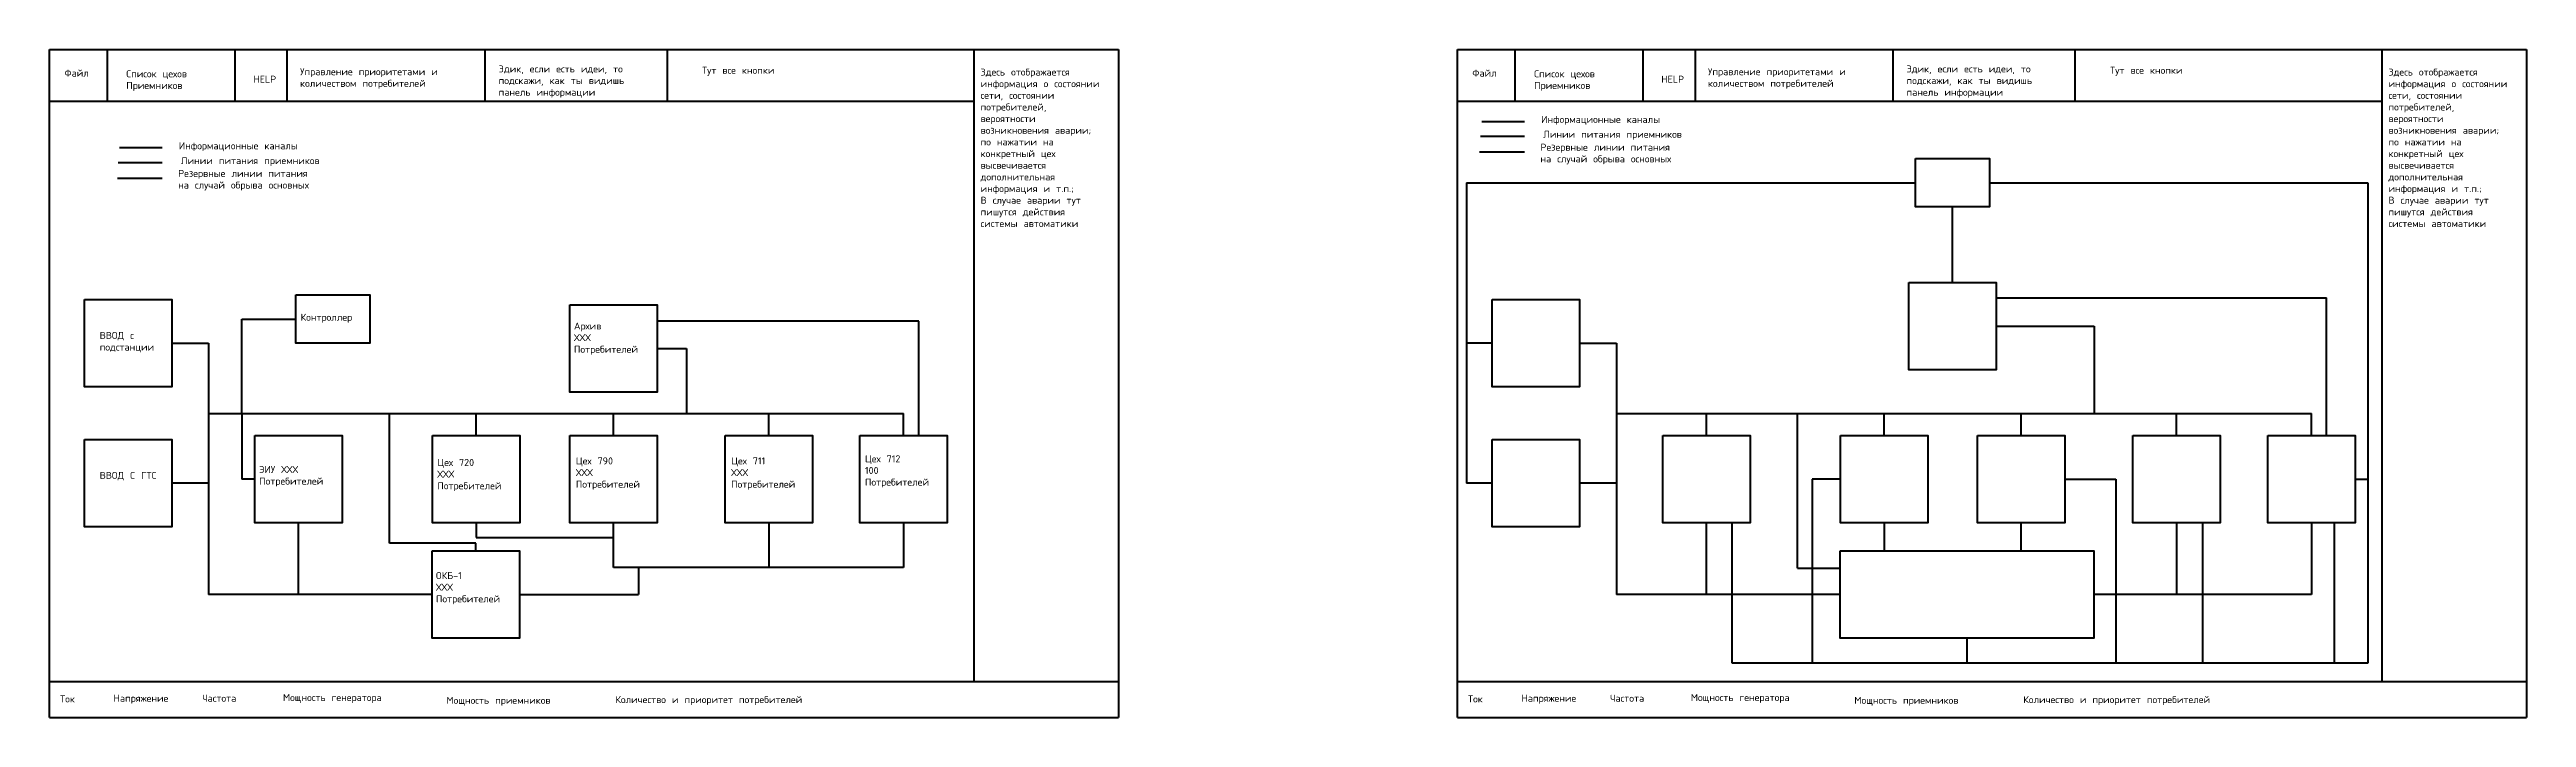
# Model space of a CAD drawing. Header units: inches. Extents: x -12 to 130, y 12 to 50.
import ezdxf

# ---------------------------------------------------------------- set-up
doc = ezdxf.new("R2010")
doc.units = ezdxf.units.IN
doc.header["$MEASUREMENT"] = 0
doc.linetypes.add('CENTER', pattern=[2, 1.25, -0.25, 0.25, -0.25])
doc.layers.add('AM_4', color=3, linetype='Continuous', lineweight=15)
doc.layers.add('AM_7', color=4, linetype='CENTER', lineweight=15)
doc.styles.add('USER1', font='TXT.SHX')

msp = doc.modelspace()

# ---------------------------------------------------------------- linework, layer by layer
at = {"lineweight": 100}
for p, q in [((-12.01, 11.62), (-12.01, 49.84)), ((-12.01, 49.84), (49.19, 49.84)), ((-8.72, 49.84), (-8.72, 46.88)), ((-1.4, 49.84), (-1.4, 46.88)), ((1.58, 49.84), (1.58, 46.88)), ((12.91, 49.84), (12.91, 46.88)), ((23.34, 49.84), (23.34, 46.88)), ((40.91, 49.84), (40.91, 13.67)), ((49.19, 49.84), (49.19, 11.62)), ((68.59, 11.62), (68.59, 49.84)), ((68.59, 49.84), (129.79, 49.84)), ((71.88, 49.84), (71.88, 46.88)), ((79.2, 49.84), (79.2, 46.88)), ((82.19, 49.84), (82.19, 46.88)), ((93.52, 49.84), (93.52, 46.88)), ((103.94, 49.84), (103.94, 46.88)), ((121.51, 49.84), (121.51, 13.67)), ((129.79, 49.84), (129.79, 11.62)), ((-12.01, 46.88), (40.91, 46.88)), ((68.59, 46.88), (121.51, 46.88)), ((-12.01, 13.67), (49.19, 13.67)), ((68.59, 13.67), (129.79, 13.67)), ((-12.01, 11.62), (49.19, 11.62)), ((68.59, 11.62), (129.79, 11.62))]:
    msp.add_line(p, q, dxfattribs=at)
at = {"color": 1, "lineweight": 100}
for p, q in [((69.86, 43.98), (72.43, 43.98)), ((-8.13, 42.47), (-5.56, 42.47)), ((99.43, 35.64), (118.35, 35.64)), ((118.35, 27.75), (118.35, 35.64)), ((37.75, 34.3), (22.77, 34.3)), ((37.75, 27.75), (37.75, 34.3)), ((-2.91, 25.02), (-2.91, 18.66)), ((77.69, 25.02), (77.69, 18.66)), ((2.25, 18.66), (2.25, 22.75)), ((12.42, 22.75), (12.42, 21.91)), ((20.27, 20.21), (20.27, 22.75)), ((29.16, 22.75), (29.16, 20.21)), ((36.88, 22.75), (36.88, 20.21)), ((82.85, 18.66), (82.85, 22.75)), ((93.02, 22.75), (93.02, 21.16)), ((100.87, 21.16), (100.87, 22.75)), ((109.76, 22.75), (109.76, 18.66)), ((117.49, 22.75), (117.49, 18.66)), ((12.42, 21.91), (20.27, 21.91)), ((36.88, 20.21), (20.27, 20.21)), ((21.7, 20.21), (21.7, 18.66)), ((2.25, 18.66), (-2.91, 18.66)), ((9.89, 18.66), (2.25, 18.66)), ((14.89, 18.66), (21.7, 18.66)), ((82.85, 18.66), (77.69, 18.66)), ((90.49, 18.66), (82.85, 18.66)), ((117.49, 18.66), (105.02, 18.66))]:
    msp.add_line(p, q, dxfattribs=at)
msp.add_line((99.43, 35.64), (99.43, 35.64))
at = {"lineweight": 100}
for points in [[(94.81, 43.6), (99.05, 43.6), (99.05, 40.84), (94.81, 40.84)], [(94.81, 43.6), (99.05, 43.6), (99.05, 40.84), (94.81, 40.84)], [(-10.02, 35.53), (-5.02, 35.53), (-5.02, 30.53), (-10.02, 30.53)], [(2.09, 35.8), (6.33, 35.8), (6.33, 33.03), (2.09, 33.03)], [(70.58, 35.53), (75.58, 35.53), (75.58, 30.53), (70.58, 30.53)], [(70.58, 35.53), (75.58, 35.53), (75.58, 30.53), (70.58, 30.53)], [(94.43, 36.51), (99.43, 36.51), (99.43, 31.51), (94.43, 31.51)], [(94.43, 36.51), (99.43, 36.51), (99.43, 31.51), (94.43, 31.51)], [(17.77, 35.23), (22.77, 35.23), (22.77, 30.23), (17.77, 30.23)], [(-10.02, 27.52), (-5.02, 27.52), (-5.02, 22.52), (-10.02, 22.52)], [(-0.25, 27.75), (4.75, 27.75), (4.75, 22.75), (-0.25, 22.75)], [(9.92, 27.75), (14.92, 27.75), (14.92, 22.75), (9.92, 22.75)], [(17.77, 27.75), (22.77, 27.75), (22.77, 22.75), (17.77, 22.75)], [(26.66, 27.75), (31.66, 27.75), (31.66, 22.75), (26.66, 22.75)], [(34.38, 27.75), (39.38, 27.75), (39.38, 22.75), (34.38, 22.75)], [(70.58, 27.52), (75.58, 27.52), (75.58, 22.52), (70.58, 22.52)], [(70.58, 27.52), (75.58, 27.52), (75.58, 22.52), (70.58, 22.52)], [(80.35, 27.75), (85.35, 27.75), (85.35, 22.75), (80.35, 22.75)], [(80.35, 27.75), (85.35, 27.75), (85.35, 22.75), (80.35, 22.75)], [(90.52, 27.75), (95.52, 27.75), (95.52, 22.75), (90.52, 22.75)], [(90.52, 27.75), (95.52, 27.75), (95.52, 22.75), (90.52, 22.75)], [(98.37, 27.75), (103.37, 27.75), (103.37, 22.75), (98.37, 22.75)], [(98.37, 27.75), (103.37, 27.75), (103.37, 22.75), (98.37, 22.75)], [(107.26, 27.75), (112.26, 27.75), (112.26, 22.75), (107.26, 22.75)], [(107.26, 27.75), (112.26, 27.75), (112.26, 22.75), (107.26, 22.75)], [(114.99, 27.75), (119.99, 27.75), (119.99, 22.75), (114.99, 22.75)], [(114.99, 27.75), (119.99, 27.75), (119.99, 22.75), (114.99, 22.75)], [(9.89, 21.16), (14.89, 21.16), (14.89, 16.16), (9.89, 16.16)], [(90.49, 21.16), (105.02, 21.16), (105.02, 16.16), (90.49, 16.16)], [(90.49, 21.16), (105.02, 21.16), (105.02, 16.16), (90.49, 16.16)]]:
    msp.add_lwpolyline(points, close=True, dxfattribs=at)
at = {"layer": 'AM_4', "lineweight": 100}
for p, q in [((69.98, 45.73), (72.43, 45.73)), ((-8.01, 44.23), (-5.56, 44.23)), ((69.1, 42.22), (94.81, 42.22)), ((69.1, 42.22), (69.1, 25.02)), ((99.05, 42.22), (120.71, 42.22)), ((120.71, 42.22), (120.71, 14.72)), ((96.93, 36.51), (96.93, 40.84)), ((-1, 29.02), (-1, 34.41)), ((-1, 34.41), (2.09, 34.41)), ((70.58, 33.03), (69.1, 33.03)), ((70.58, 25.02), (69.1, 25.02)), ((90.52, 25.25), (88.89, 25.25)), ((88.89, 25.25), (88.89, 14.72)), ((103.37, 25.25), (106.28, 25.25)), ((106.28, 25.25), (106.28, 14.72)), ((119.99, 25.25), (120.71, 25.25)), ((84.31, 14.72), (84.31, 22.75)), ((111.24, 22.75), (111.24, 14.72)), ((118.79, 22.75), (118.79, 14.72)), ((97.76, 16.16), (97.76, 14.72)), ((120.71, 14.72), (84.31, 14.72))]:
    msp.add_line(p, q, dxfattribs=at)
at = {"layer": 'AM_7', "color": 5, "linetype": 'ByBlock', "lineweight": 100}
for p, q in [((69.9, 44.88), (72.43, 44.88)), ((-8.09, 43.37), (-5.56, 43.37)), ((-5.02, 33.03), (-2.91, 33.03)), ((-2.91, 33.03), (-2.91, 25.02)), ((22.77, 32.73), (24.45, 32.73)), ((24.45, 32.73), (24.45, 29.02)), ((75.58, 33.03), (77.69, 33.03)), ((77.69, 33.03), (77.69, 25.02)), ((99.43, 34.01), (105.05, 34.01)), ((105.05, 34.01), (105.05, 29.02)), ((-2.91, 29.02), (-1, 29.02)), ((-1, 29.02), (-1, 25.25)), ((-1, 29.02), (36.88, 29.02)), ((7.45, 21.59), (7.45, 29.02)), ((12.42, 27.75), (12.42, 29.02)), ((20.27, 27.75), (20.27, 29.02)), ((29.16, 27.75), (29.16, 29.02)), ((36.88, 27.75), (36.88, 29.02)), ((77.69, 29.02), (79.6, 29.02)), ((79.6, 29.02), (117.49, 29.02)), ((82.85, 27.75), (82.85, 29.02)), ((88.05, 20.17), (88.05, 29.02)), ((93.02, 27.75), (93.02, 29.02)), ((100.87, 27.75), (100.87, 29.02)), ((109.76, 27.75), (109.76, 29.02)), ((117.49, 27.75), (117.49, 29.02)), ((-2.91, 25.02), (-5.02, 25.02)), ((-0.25, 25.25), (-1, 25.25)), ((77.69, 25.02), (75.58, 25.02)), ((12.39, 21.59), (7.45, 21.59)), ((12.39, 21.16), (12.39, 21.59)), ((88.05, 20.17), (90.49, 20.17))]:
    msp.add_line(p, q, dxfattribs=at)

# ---------------------------------------------------------------- texts
at = {"lineweight": 100, "char_height": 0.4, "attachment_point": 1, "style": 'USER1'}
for s, width, insert in [('\\pt1.6;Файл', 2.0348, (-11.16, 48.69)), ('\\pt1.6;Список цехов\\PПриемников', 5.8504, (-7.62, 48.65)), ('\\pt1.6;HELP', 2.0348, (-0.34, 48.34)), ('\\pt1.6;Управление приоритетами и количеством потребителей', 9.9806, (2.33, 48.77)), ('\\pt1.6;Эдик, если есть идеи, то подскажи, как ты видишь панель информации', 9.9806, (13.7, 48.93)), ('Тут все кнопки', 9.9806, (25.34, 48.85)), ('\\pt1.6;Здесь отображается информация о состоянии сети, состоянии потребителей, вероятности возникновения аварии;\\Pпо нажатии на конкретный цех высвечивается дополнительная информация и т.п.;\\PВ случае аварии тут пишутся действия системы автоматики', 7.8226, (41.29, 48.75)), ('\\pt1.6;Файл', 2.0348, (69.44, 48.69)), ('\\pt1.6;Список цехов\\PПриемников', 5.8504, (72.98, 48.65)), ('\\pt1.6;HELP', 2.0348, (80.26, 48.34)), ('\\pt1.6;Управление приоритетами и количеством потребителей', 9.9806, (82.93, 48.77)), ('\\pt1.6;Эдик, если есть идеи, то подскажи, как ты видишь панель информации', 9.9806, (94.3, 48.93)), ('Тут все кнопки', 9.9806, (105.95, 48.85)), ('\\pt1.6;Здесь отображается информация о состоянии сети, состоянии потребителей, вероятности возникновения аварии;\\Pпо нажатии на конкретный цех высвечивается дополнительная информация и т.п.;\\PВ случае аварии тут пишутся действия системы автоматики', 7.8226, (121.89, 48.75)), ('\\pt1.6;Информационные каналы', 9.0695, (-4.61, 44.53)), ('\\pt1.6;Резервные линии питания\\Pна случай обрыва основных', 10.7701, (-4.65, 42.95)), ('\\pt1.6;Линии питания приемников', 10.7701, (-4.49, 43.68)), ('\\pt1.6;Контроллер', 2.0348, (2.36, 34.72)), ('\\pt1.6;Архив\\PХХХ Потребителей', 3.4959, (18.01, 34.22)), ('\\pt1.6;ВВОД с подстанции', 3.4959, (-9.14, 33.68)), ('\\pt1.6;ВВОД С ГТС', 3.4959, (-9.14, 25.67)), ('\\pt1.6;ЭИУ ХХХ Потребителей', 3.4959, (-0.01, 26.01)), ('\\pt1.6;Цех 720 ХХХ Потребителей', 3.4959, (10.19, 26.41)), ('\\pt1.6;Цех 790\\PХХХ Потребителей', 3.4959, (18.12, 26.5)), ('\\pt1.6;Цех 711\\PХХХ Потребителей', 3.4959, (27.01, 26.5)), ('\\pt1.6;Цех 712\\P100 Потребителей', 3.4959, (34.67, 26.62)), ('\\pt1.6;ОКБ-1\\PХХХ Потребителей', 3.4959, (10.11, 19.94)), ('\\pt1.6;Ток', 2.0348, (-11.41, 12.88)), ('\\pt1.6;Напряжение', 2.0348, (-8.35, 12.92)), ('\\pt1.6;Частота', 2.0348, (-3.27, 12.92)), ('\\pt1.6;Мощность генератора', 8.0708, (1.35, 12.96)), ('\\pt1.6;Мощность приемников', 8.2236, (10.71, 12.8)), ('\\pt1.6;Количество и приоритет потребителей', 14.4889, (20.38, 12.84)), ('\\pt1.6;Ток', 2.0348, (69.19, 12.88)), ('\\pt1.6;Напряжение', 2.0348, (72.25, 12.92)), ('\\pt1.6;Частота', 2.0348, (77.33, 12.92)), ('\\pt1.6;Мощность генератора', 8.0708, (81.95, 12.96)), ('\\pt1.6;Мощность приемников', 8.2236, (91.31, 12.8)), ('\\pt1.6;Количество и приоритет потребителей', 14.4889, (100.98, 12.84))]:
    msp.add_mtext_dynamic_manual_height_columns(s, width=width, gutter_width=1, heights=[0], dxfattribs=dict(at, insert=insert))
at = {"lineweight": 50, "char_height": 0.4, "attachment_point": 1, "style": 'USER1'}
for s, width, insert in [('\\pt1.6;Информационные каналы', 9.0695, (73.38, 46.04)), ('\\pt1.6;Резервные линии питания\\Pна случай обрыва основных', 10.7701, (73.34, 44.45)), ('\\pt1.6;Линии питания приемников', 10.7701, (73.5, 45.19))]:
    msp.add_mtext_dynamic_manual_height_columns(s, width=width, gutter_width=1, heights=[0], dxfattribs=dict(at, insert=insert))

doc.saveas('drawing.dxf')
